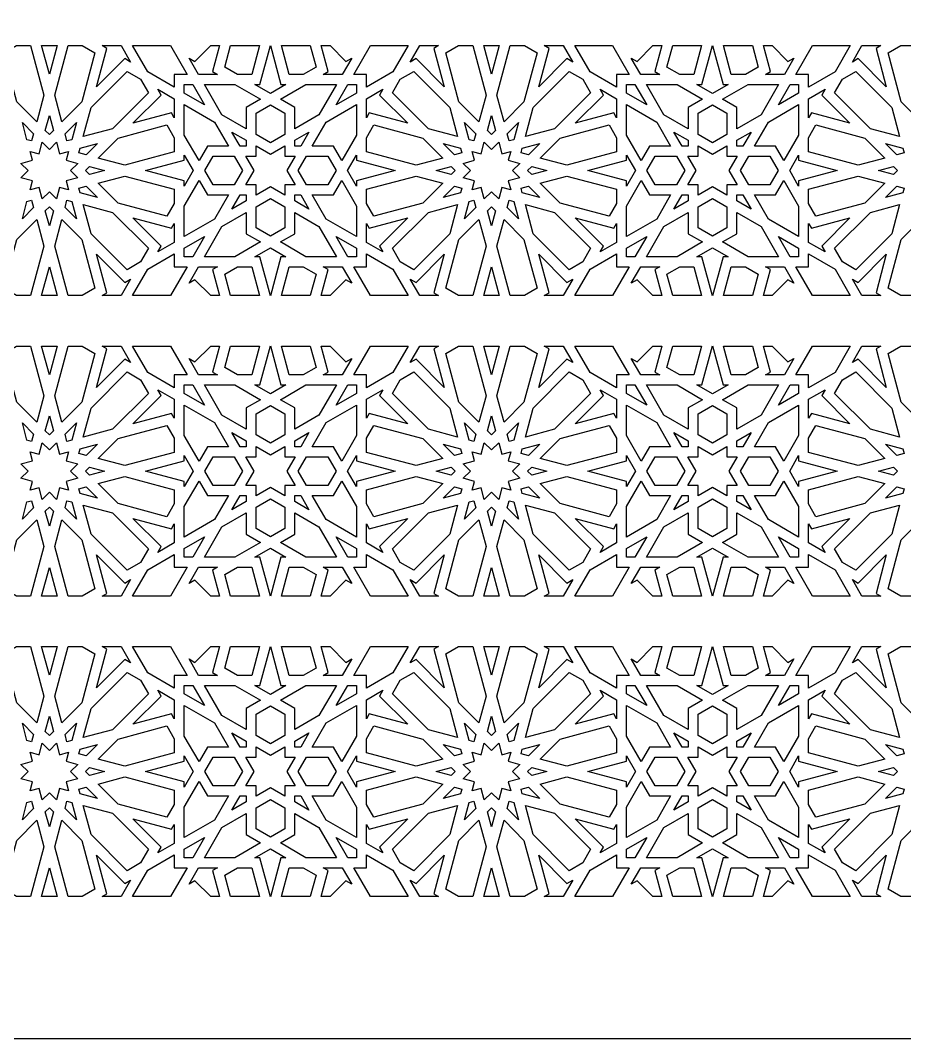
# Model space of a CAD drawing. Extents: x -1250 to 1250, y -610 to 610.
# Drawn here: x -504 to 26, y -610 to 0 of the extents above; entities that cross this region are included whole.
import ezdxf

# ---------------------------------------------------------------- set-up
doc = ezdxf.new("R2010")
doc.units = 0
doc.header["$MEASUREMENT"] = 0
doc.layers.add('COUCHE_1', color=18, linetype='CONTINUOUS')

msp = doc.modelspace()

# ---------------------------------------------------------------- linework, layer by layer
at = {"layer": 'COUCHE_1'}
for points in [[(-1250, -610), (1250, -610), (1250, 610), (-1250, 610)], [(-490.18, -44.83), (-494.45, -60.79), (-506.42, -48.77), (-514.26, -19.51), (-506.63, -15.11), (-498.14, -15.11)], [(-486.94, -32.28), (-491.54, -15.11), (-482.34, -15.11)], [(-459.62, -19.51), (-467.46, -48.77), (-479.43, -60.79), (-483.7, -44.83), (-475.74, -15.11), (-467.25, -15.11)], [(-438.24, -24.95), (-441.72, -22.93), (-458.6, -39.88), (-452.41, -16.76), (-455.28, -15.11), (-443.92, -15.11)], [(-429.35, -15.11), (-414.38, -15.11), (-404.39, -32.41), (-412.05, -32.41), (-412.05, -40.07), (-427.87, -30.93), (-437.01, -15.11)], [(-389.1, -30.69), (-386.12, -32.41), (-397.48, -32.41), (-403.16, -22.57), (-399.68, -24.58), (-390.24, -15.11), (-384.92, -15.11)], [(-365.66, -32.41), (-374.15, -32.41), (-381.78, -28), (-378.32, -15.11), (-361.02, -15.11)], [(-348.12, -38.39), (-345.13, -38.39), (-354.46, -43.78), (-363.78, -38.39), (-360.79, -38.39), (-354.46, -15)], [(-327.13, -28), (-334.77, -32.41), (-343.26, -32.41), (-347.89, -15.11), (-330.59, -15.11)], [(-309.24, -24.58), (-305.75, -22.57), (-311.43, -32.41), (-322.79, -32.41), (-319.81, -30.69), (-323.99, -15.11), (-318.67, -15.11)], [(-281.04, -30.93), (-296.86, -40.07), (-296.86, -32.41), (-304.52, -32.41), (-294.53, -15.11), (-279.56, -15.11), (-271.91, -15.11)], [(-256.5, -16.76), (-250.31, -39.88), (-267.19, -22.93), (-270.67, -24.95), (-264.99, -15.11), (-253.63, -15.11)], [(-225.21, -44.83), (-229.48, -60.79), (-241.46, -48.77), (-249.29, -19.51), (-241.66, -15.11), (-233.17, -15.11)], [(-221.97, -32.28), (-226.57, -15.11), (-217.37, -15.11)], [(-194.65, -19.51), (-202.49, -48.77), (-214.46, -60.79), (-218.74, -44.83), (-210.77, -15.11), (-202.28, -15.11)], [(-173.27, -24.95), (-176.75, -22.93), (-193.64, -39.88), (-187.44, -16.76), (-190.31, -15.11), (-178.95, -15.11)], [(-164.38, -15.11), (-149.41, -15.11), (-139.42, -32.41), (-147.08, -32.41), (-147.08, -40.07), (-162.9, -30.93), (-172.04, -15.11)], [(-124.13, -30.69), (-121.15, -32.41), (-132.51, -32.41), (-138.19, -22.57), (-134.71, -24.58), (-125.27, -15.11), (-119.95, -15.11)], [(-100.69, -32.41), (-109.18, -32.41), (-116.81, -28), (-113.36, -15.11), (-96.05, -15.11)], [(-83.15, -38.39), (-80.16, -38.39), (-89.49, -43.78), (-98.81, -38.39), (-95.82, -38.39), (-89.49, -15)], [(-62.16, -28), (-69.8, -32.41), (-78.29, -32.41), (-82.92, -15.11), (-65.62, -15.11)], [(-44.27, -24.58), (-40.78, -22.57), (-46.46, -32.41), (-57.82, -32.41), (-54.84, -30.69), (-59.02, -15.11), (-53.7, -15.11)], [(-16.07, -30.93), (-31.89, -40.07), (-31.89, -32.41), (-39.55, -32.41), (-29.56, -15.11), (-14.59, -15.11), (-6.94, -15.11)], [(8.47, -16.76), (14.66, -39.88), (-2.22, -22.93), (-5.7, -24.95), (-0.02, -15.11), (11.34, -15.11)], [(39.76, -44.83), (35.49, -60.79), (23.51, -48.77), (15.68, -19.51), (23.31, -15.11), (31.8, -15.11)], [(-432.25, -35.31), (-427.56, -43.45), (-449.16, -64.97), (-466.58, -69.64), (-461.91, -52.22), (-440.39, -30.62)], [(-247, -52.22), (-242.34, -69.64), (-259.75, -64.97), (-281.36, -43.45), (-276.66, -35.31), (-268.53, -30.62)], [(-167.28, -35.31), (-162.59, -43.45), (-184.19, -64.97), (-201.61, -69.64), (-196.94, -52.22), (-175.42, -30.62)], [(17.97, -52.22), (22.63, -69.64), (5.22, -64.97), (-16.39, -43.45), (-11.69, -35.31), (-3.56, -30.62)], [(-412.05, -46.98), (-412.05, -58.34), (-413.7, -55.47), (-436.82, -61.66), (-419.88, -44.78), (-421.89, -41.3)], [(-393.93, -50.53), (-406.06, -43.52), (-406.06, -38.39), (-400.93, -38.39)], [(-360.44, -47.23), (-369.06, -52.21), (-369.06, -64.89), (-383.56, -56.51), (-394.02, -38.39), (-375.75, -38.39)], [(-314.89, -38.39), (-325.35, -56.51), (-339.85, -64.89), (-339.85, -52.21), (-348.47, -47.23), (-333.16, -38.39)], [(-302.85, -43.52), (-314.98, -50.53), (-307.98, -38.39), (-302.85, -38.39)], [(-289.04, -44.78), (-272.09, -61.66), (-295.21, -55.47), (-296.86, -58.34), (-296.86, -46.98), (-287.03, -41.3)], [(-147.08, -46.98), (-147.08, -58.34), (-148.74, -55.47), (-171.86, -61.66), (-154.91, -44.78), (-156.92, -41.3)], [(-128.96, -50.53), (-141.09, -43.52), (-141.09, -38.39), (-135.97, -38.39)], [(-95.47, -47.23), (-104.09, -52.21), (-104.09, -64.89), (-118.59, -56.51), (-129.05, -38.39), (-110.78, -38.39)], [(-49.92, -38.39), (-60.38, -56.51), (-74.88, -64.89), (-74.88, -52.21), (-83.5, -47.23), (-68.19, -38.39)], [(-37.88, -43.52), (-50.01, -50.53), (-43.01, -38.39), (-37.88, -38.39)], [(-24.07, -44.78), (-7.12, -61.66), (-30.24, -55.47), (-31.89, -58.34), (-31.89, -46.98), (-22.06, -41.3)], [(-387.94, -60.9), (-379.57, -75.4), (-392.25, -75.4), (-397.22, -84.01), (-406.06, -68.71), (-406.06, -50.43)], [(-345.84, -55.66), (-345.84, -68.34), (-354.46, -73.32), (-363.08, -68.34), (-363.08, -55.66), (-354.46, -50.69)], [(-302.85, -68.71), (-311.69, -84.01), (-316.66, -75.4), (-329.34, -75.4), (-320.97, -60.9), (-302.85, -50.43)], [(-122.97, -60.9), (-114.6, -75.4), (-127.28, -75.4), (-132.26, -84.01), (-141.09, -68.71), (-141.09, -50.43)], [(-80.87, -55.66), (-80.87, -68.34), (-89.49, -73.32), (-98.11, -68.34), (-98.11, -55.66), (-89.49, -50.69)], [(-37.88, -68.71), (-46.72, -84.01), (-51.69, -75.4), (-64.37, -75.4), (-56, -60.9), (-37.88, -50.43)], [(-484.53, -65.91), (-486.94, -68.33), (-489.35, -65.91), (-486.94, -56.91)], [(-219.56, -65.91), (-221.97, -68.33), (-224.38, -65.91), (-221.97, -56.91)], [(-496.36, -67.89), (-497.53, -72.26), (-500.33, -71.5), (-503.12, -61.11)], [(-473.55, -71.5), (-476.36, -72.26), (-477.52, -67.89), (-470.76, -61.11)], [(-412.05, -70.31), (-412.05, -78.8), (-441.77, -86.76), (-457.73, -82.49), (-445.71, -70.52), (-416.45, -62.68)], [(-369.06, -71.8), (-369.06, -75.4), (-372.66, -75.4), (-377.58, -66.88)], [(-336.25, -75.4), (-339.85, -75.4), (-339.85, -71.8), (-331.34, -66.88)], [(-263.2, -70.52), (-251.18, -82.49), (-267.14, -86.76), (-296.86, -78.8), (-296.86, -70.31), (-292.46, -62.68)], [(-231.39, -67.89), (-232.56, -72.26), (-235.36, -71.5), (-238.15, -61.11)], [(-208.58, -71.5), (-211.39, -72.26), (-212.56, -67.89), (-205.79, -61.11)], [(-147.08, -70.31), (-147.08, -78.8), (-176.8, -86.76), (-192.76, -82.49), (-180.74, -70.52), (-151.49, -62.68)], [(-104.09, -71.8), (-104.09, -75.4), (-107.69, -75.4), (-112.61, -66.88)], [(-71.28, -75.4), (-74.88, -75.4), (-74.88, -71.8), (-66.37, -66.88)], [(1.77, -70.52), (13.79, -82.49), (-2.17, -86.76), (-31.89, -78.8), (-31.89, -70.31), (-27.49, -62.68)], [(-480.78, -79.91), (-475.42, -78.48), (-476.85, -83.84), (-469.95, -85.68), (-474.28, -90), (-469.95, -94.32), (-476.85, -96.16), (-475.42, -101.52), (-480.78, -100.09), (-482.62, -106.99), (-486.94, -102.66), (-491.26, -106.99), (-493.11, -100.09), (-498.46, -101.52), (-497.03, -96.16), (-503.93, -94.32), (-499.6, -90), (-503.93, -85.68), (-497.03, -83.84), (-498.46, -78.48), (-493.11, -79.91), (-491.26, -73.01), (-486.94, -77.34), (-482.62, -73.01)], [(-215.81, -79.91), (-210.45, -78.48), (-211.88, -83.84), (-204.98, -85.68), (-209.32, -90), (-204.98, -94.32), (-211.88, -96.16), (-210.45, -101.52), (-215.81, -100.09), (-217.66, -106.99), (-221.97, -102.66), (-226.29, -106.99), (-228.14, -100.09), (-233.5, -101.52), (-232.06, -96.16), (-238.96, -94.32), (-234.63, -90), (-238.96, -85.68), (-232.06, -83.84), (-233.5, -78.48), (-228.14, -79.91), (-226.29, -73.01), (-221.97, -77.34), (-217.66, -73.01)], [(-464.83, -80.58), (-469.2, -79.42), (-468.45, -76.61), (-458.05, -73.82)], [(-345.84, -81.38), (-339.71, -81.38), (-344.68, -90), (-339.71, -98.62), (-345.84, -98.62), (-345.84, -104.75), (-354.46, -99.77), (-363.08, -104.75), (-363.08, -98.62), (-369.2, -98.62), (-364.23, -90), (-369.2, -81.38), (-363.08, -81.38), (-363.08, -75.25), (-354.46, -80.23), (-345.84, -75.25)], [(-240.47, -76.61), (-239.72, -79.42), (-244.08, -80.58), (-250.87, -73.82)], [(-199.87, -80.58), (-204.23, -79.42), (-203.48, -76.61), (-193.08, -73.82)], [(-80.87, -81.38), (-74.74, -81.38), (-79.71, -90), (-74.74, -98.62), (-80.87, -98.62), (-80.87, -104.75), (-89.49, -99.77), (-98.11, -104.75), (-98.11, -98.62), (-104.24, -98.62), (-99.26, -90), (-104.24, -81.38), (-98.11, -81.38), (-98.11, -75.25), (-89.49, -80.23), (-80.87, -75.25)], [(24.5, -76.61), (25.25, -79.42), (20.89, -80.58), (14.1, -73.82)], [(-400.68, -90), (-406.06, -99.32), (-406.06, -96.2), (-429.22, -90), (-406.06, -83.8), (-406.06, -80.68)], [(-371.14, -90), (-376.12, -98.62), (-388.79, -98.62), (-393.77, -90), (-388.79, -81.38), (-376.12, -81.38)], [(-315.14, -90), (-320.12, -98.62), (-332.8, -98.62), (-337.77, -90), (-332.8, -81.38), (-320.12, -81.38)], [(-302.85, -83.8), (-279.7, -90), (-302.85, -96.2), (-302.85, -99.32), (-308.23, -90), (-302.85, -80.68)], [(-135.71, -90), (-141.09, -99.32), (-141.09, -96.2), (-164.25, -90), (-141.09, -83.8), (-141.09, -80.68)], [(-106.17, -90), (-111.15, -98.62), (-123.82, -98.62), (-128.8, -90), (-123.82, -81.38), (-111.15, -81.38)], [(-50.17, -90), (-55.15, -98.62), (-67.83, -98.62), (-72.8, -90), (-67.83, -81.38), (-55.15, -81.38)], [(-37.88, -83.8), (-14.73, -90), (-37.88, -96.2), (-37.88, -99.32), (-43.26, -90), (-37.88, -80.68)], [(-453.85, -90), (-462.85, -92.41), (-465.27, -90), (-462.85, -87.59)], [(-243.64, -90), (-246.06, -92.41), (-255.07, -90), (-246.06, -87.59)], [(-188.88, -90), (-197.88, -92.41), (-200.3, -90), (-197.88, -87.59)], [(21.33, -90), (18.91, -92.41), (9.9, -90), (18.91, -87.59)], [(-412.05, -101.2), (-412.05, -109.69), (-416.45, -117.32), (-445.71, -109.48), (-457.73, -97.51), (-441.77, -93.24)], [(-392.25, -104.6), (-379.57, -104.6), (-387.94, -119.1), (-406.06, -129.57), (-406.06, -111.29), (-397.22, -95.99)], [(-302.85, -111.29), (-302.85, -129.57), (-320.97, -119.1), (-329.34, -104.6), (-316.66, -104.6), (-311.69, -95.99)], [(-251.18, -97.51), (-263.2, -109.48), (-292.46, -117.32), (-296.86, -109.69), (-296.86, -101.2), (-267.14, -93.24)], [(-147.08, -101.2), (-147.08, -109.69), (-151.49, -117.32), (-180.74, -109.48), (-192.76, -97.51), (-176.8, -93.24)], [(-127.28, -104.6), (-114.6, -104.6), (-122.97, -119.1), (-141.09, -129.57), (-141.09, -111.29), (-132.26, -95.99)], [(-37.88, -111.29), (-37.88, -129.57), (-56, -119.1), (-64.37, -104.6), (-51.69, -104.6), (-46.72, -95.99)], [(13.79, -97.51), (1.77, -109.48), (-27.49, -117.32), (-31.89, -109.69), (-31.89, -101.2), (-2.17, -93.24)], [(-458.05, -106.18), (-468.45, -103.39), (-469.2, -100.58), (-464.83, -99.42)], [(-239.72, -100.58), (-240.47, -103.39), (-250.87, -106.18), (-244.08, -99.42)], [(-193.08, -106.18), (-203.48, -103.39), (-204.23, -100.58), (-199.87, -99.42)], [(25.25, -100.58), (24.5, -103.39), (14.1, -106.18), (20.89, -99.42)], [(-496.36, -112.11), (-503.12, -118.89), (-500.33, -108.5), (-497.53, -107.74)], [(-473.55, -108.5), (-470.76, -118.89), (-477.52, -112.11), (-476.36, -107.74)], [(-369.06, -108.2), (-377.58, -113.12), (-372.66, -104.6), (-369.06, -104.6)], [(-345.84, -111.66), (-345.84, -124.34), (-354.46, -129.31), (-363.08, -124.34), (-363.08, -111.66), (-354.46, -106.68)], [(-331.34, -113.12), (-339.85, -108.2), (-339.85, -104.6), (-336.25, -104.6)], [(-231.39, -112.11), (-238.15, -118.89), (-235.36, -108.5), (-232.56, -107.74)], [(-208.58, -108.5), (-205.79, -118.89), (-212.56, -112.11), (-211.39, -107.74)], [(-104.09, -108.2), (-112.61, -113.12), (-107.69, -104.6), (-104.09, -104.6)], [(-80.87, -111.66), (-80.87, -124.34), (-89.49, -129.31), (-98.11, -124.34), (-98.11, -111.66), (-89.49, -106.68)], [(-66.37, -113.12), (-74.88, -108.2), (-74.88, -104.6), (-71.28, -104.6)], [(-484.53, -114.09), (-486.94, -123.09), (-489.35, -114.09), (-486.94, -111.67)], [(-449.16, -115.03), (-427.56, -136.55), (-432.25, -144.69), (-440.39, -149.38), (-461.91, -127.78), (-466.58, -110.36)], [(-369.06, -127.79), (-360.44, -132.77), (-375.75, -141.61), (-394.02, -141.61), (-383.56, -123.49), (-369.06, -115.11)], [(-325.35, -123.49), (-314.89, -141.61), (-333.16, -141.61), (-348.47, -132.77), (-339.85, -127.79), (-339.85, -115.11)], [(-247, -127.78), (-268.53, -149.38), (-276.66, -144.69), (-281.36, -136.55), (-259.75, -115.03), (-242.34, -110.36)], [(-219.56, -114.09), (-221.97, -123.09), (-224.38, -114.09), (-221.97, -111.67)], [(-184.19, -115.03), (-162.59, -136.55), (-167.28, -144.69), (-175.42, -149.38), (-196.94, -127.78), (-201.61, -110.36)], [(-104.09, -127.79), (-95.47, -132.77), (-110.78, -141.61), (-129.05, -141.61), (-118.59, -123.49), (-104.09, -115.11)], [(-60.38, -123.49), (-49.92, -141.61), (-68.19, -141.61), (-83.5, -132.77), (-74.88, -127.79), (-74.88, -115.11)], [(17.97, -127.78), (-3.56, -149.38), (-11.69, -144.69), (-16.39, -136.55), (5.22, -115.03), (22.63, -110.36)], [(-490.18, -135.17), (-498.14, -164.89), (-506.63, -164.89), (-514.26, -160.49), (-506.42, -131.23), (-494.45, -119.21)], [(-467.46, -131.23), (-459.62, -160.49), (-467.25, -164.89), (-475.74, -164.89), (-483.7, -135.17), (-479.43, -119.21)], [(-413.7, -124.53), (-412.05, -121.66), (-412.05, -133.02), (-421.89, -138.7), (-419.88, -135.22), (-436.82, -118.34)], [(-289.04, -135.22), (-287.03, -138.7), (-296.86, -133.02), (-296.86, -121.66), (-295.21, -124.53), (-272.09, -118.34)], [(-225.21, -135.17), (-233.17, -164.89), (-241.66, -164.89), (-249.29, -160.49), (-241.46, -131.23), (-229.48, -119.21)], [(-202.49, -131.23), (-194.65, -160.49), (-202.28, -164.89), (-210.77, -164.89), (-218.74, -135.17), (-214.46, -119.21)], [(-148.74, -124.53), (-147.08, -121.66), (-147.08, -133.02), (-156.92, -138.7), (-154.91, -135.22), (-171.86, -118.34)], [(-24.07, -135.22), (-22.06, -138.7), (-31.89, -133.02), (-31.89, -121.66), (-30.24, -124.53), (-7.12, -118.34)], [(39.76, -135.17), (31.8, -164.89), (23.31, -164.89), (15.68, -160.49), (23.51, -131.23), (35.49, -119.21)], [(-400.93, -141.61), (-406.06, -141.61), (-406.06, -136.48), (-393.93, -129.47)], [(-302.85, -136.48), (-302.85, -141.61), (-307.98, -141.61), (-314.98, -129.47)], [(-135.97, -141.61), (-141.09, -141.61), (-141.09, -136.48), (-128.96, -129.47)], [(-37.88, -136.48), (-37.88, -141.61), (-43.01, -141.61), (-50.01, -129.47)], [(-441.72, -157.07), (-438.24, -155.05), (-443.92, -164.89), (-455.28, -164.89), (-452.41, -163.24), (-458.6, -140.12)], [(-412.05, -147.59), (-404.39, -147.59), (-414.38, -164.89), (-429.35, -164.89), (-437.01, -164.89), (-427.87, -149.07), (-412.05, -139.93)], [(-345.13, -141.61), (-348.12, -141.61), (-354.46, -165), (-360.79, -141.61), (-363.78, -141.61), (-354.46, -136.22)], [(-281.04, -149.07), (-271.91, -164.89), (-279.56, -164.89), (-294.53, -164.89), (-304.52, -147.59), (-296.86, -147.59), (-296.86, -139.93)], [(-256.5, -163.24), (-253.63, -164.89), (-264.99, -164.89), (-270.67, -155.05), (-267.19, -157.07), (-250.31, -140.12)], [(-176.75, -157.07), (-173.27, -155.05), (-178.95, -164.89), (-190.31, -164.89), (-187.44, -163.24), (-193.64, -140.12)], [(-147.08, -147.59), (-139.42, -147.59), (-149.41, -164.89), (-164.38, -164.89), (-172.04, -164.89), (-162.9, -149.07), (-147.08, -139.93)], [(-80.16, -141.61), (-83.15, -141.61), (-89.49, -165), (-95.82, -141.61), (-98.81, -141.61), (-89.49, -136.22)], [(-16.07, -149.07), (-6.94, -164.89), (-14.59, -164.89), (-29.56, -164.89), (-39.55, -147.59), (-31.89, -147.59), (-31.89, -139.93)], [(8.47, -163.24), (11.34, -164.89), (-0.02, -164.89), (-5.7, -155.05), (-2.22, -157.07), (14.66, -140.12)], [(-482.34, -164.89), (-491.54, -164.89), (-486.94, -147.72)], [(-389.1, -149.31), (-384.92, -164.89), (-390.24, -164.89), (-399.68, -155.42), (-403.16, -157.43), (-397.48, -147.59), (-386.12, -147.59)], [(-365.66, -147.59), (-361.02, -164.89), (-378.32, -164.89), (-381.78, -152), (-374.15, -147.59)], [(-327.13, -152), (-330.59, -164.89), (-347.89, -164.89), (-343.26, -147.59), (-334.77, -147.59)], [(-305.75, -157.43), (-309.24, -155.42), (-318.67, -164.89), (-323.99, -164.89), (-319.81, -149.31), (-322.79, -147.59), (-311.43, -147.59)], [(-217.37, -164.89), (-226.57, -164.89), (-221.97, -147.72)], [(-124.13, -149.31), (-119.95, -164.89), (-125.27, -164.89), (-134.71, -155.42), (-138.19, -157.43), (-132.51, -147.59), (-121.15, -147.59)], [(-100.69, -147.59), (-96.05, -164.89), (-113.36, -164.89), (-116.81, -152), (-109.18, -147.59)], [(-62.16, -152), (-65.62, -164.89), (-82.92, -164.89), (-78.29, -147.59), (-69.8, -147.59)], [(-40.78, -157.43), (-44.27, -155.42), (-53.7, -164.89), (-59.02, -164.89), (-54.84, -149.31), (-57.82, -147.59), (-46.46, -147.59)], [(-490.18, -224.83), (-494.45, -240.79), (-506.42, -228.77), (-514.26, -199.51), (-506.63, -195.11), (-498.14, -195.11)], [(-486.94, -212.28), (-491.54, -195.11), (-482.34, -195.11)], [(-459.62, -199.51), (-467.46, -228.77), (-479.43, -240.79), (-483.7, -224.83), (-475.74, -195.11), (-467.25, -195.11)], [(-438.24, -204.95), (-441.72, -202.93), (-458.6, -219.88), (-452.41, -196.76), (-455.28, -195.11), (-443.92, -195.11)], [(-429.35, -195.11), (-414.38, -195.11), (-404.39, -212.41), (-412.05, -212.41), (-412.05, -220.07), (-427.87, -210.93), (-437.01, -195.11)], [(-389.1, -210.69), (-386.12, -212.41), (-397.48, -212.41), (-403.16, -202.57), (-399.68, -204.58), (-390.24, -195.11), (-384.92, -195.11)], [(-365.66, -212.41), (-374.15, -212.41), (-381.78, -208), (-378.32, -195.11), (-361.02, -195.11)], [(-348.12, -218.39), (-345.13, -218.39), (-354.46, -223.78), (-363.78, -218.39), (-360.79, -218.39), (-354.46, -195)], [(-327.13, -208), (-334.77, -212.41), (-343.26, -212.41), (-347.89, -195.11), (-330.59, -195.11)], [(-309.24, -204.58), (-305.75, -202.57), (-311.43, -212.41), (-322.79, -212.41), (-319.81, -210.69), (-323.99, -195.11), (-318.67, -195.11)], [(-281.04, -210.93), (-296.86, -220.07), (-296.86, -212.41), (-304.52, -212.41), (-294.53, -195.11), (-279.56, -195.11), (-271.91, -195.11)], [(-256.5, -196.76), (-250.31, -219.88), (-267.19, -202.93), (-270.67, -204.95), (-264.99, -195.11), (-253.63, -195.11)], [(-225.21, -224.83), (-229.48, -240.79), (-241.46, -228.77), (-249.29, -199.51), (-241.66, -195.11), (-233.17, -195.11)], [(-221.97, -212.28), (-226.57, -195.11), (-217.37, -195.11)], [(-194.65, -199.51), (-202.49, -228.77), (-214.46, -240.79), (-218.74, -224.83), (-210.77, -195.11), (-202.28, -195.11)], [(-173.27, -204.95), (-176.75, -202.93), (-193.64, -219.88), (-187.44, -196.76), (-190.31, -195.11), (-178.95, -195.11)], [(-164.38, -195.11), (-149.41, -195.11), (-139.42, -212.41), (-147.08, -212.41), (-147.08, -220.07), (-162.9, -210.93), (-172.04, -195.11)], [(-124.13, -210.69), (-121.15, -212.41), (-132.51, -212.41), (-138.19, -202.57), (-134.71, -204.58), (-125.27, -195.11), (-119.95, -195.11)], [(-100.69, -212.41), (-109.18, -212.41), (-116.81, -208), (-113.36, -195.11), (-96.05, -195.11)], [(-83.15, -218.39), (-80.16, -218.39), (-89.49, -223.78), (-98.81, -218.39), (-95.82, -218.39), (-89.49, -195)], [(-62.16, -208), (-69.8, -212.41), (-78.29, -212.41), (-82.92, -195.11), (-65.62, -195.11)], [(-44.27, -204.58), (-40.78, -202.57), (-46.46, -212.41), (-57.82, -212.41), (-54.84, -210.69), (-59.02, -195.11), (-53.7, -195.11)], [(-16.07, -210.93), (-31.89, -220.07), (-31.89, -212.41), (-39.55, -212.41), (-29.56, -195.11), (-14.59, -195.11), (-6.94, -195.11)], [(8.47, -196.76), (14.66, -219.88), (-2.22, -202.93), (-5.7, -204.95), (-0.02, -195.11), (11.34, -195.11)], [(39.76, -224.83), (35.49, -240.79), (23.51, -228.77), (15.68, -199.51), (23.31, -195.11), (31.8, -195.11)], [(-432.25, -215.31), (-427.56, -223.45), (-449.16, -244.97), (-466.58, -249.64), (-461.91, -232.22), (-440.39, -210.62)], [(-247, -232.22), (-242.34, -249.64), (-259.75, -244.97), (-281.36, -223.45), (-276.66, -215.31), (-268.53, -210.62)], [(-167.28, -215.31), (-162.59, -223.45), (-184.19, -244.97), (-201.61, -249.64), (-196.94, -232.22), (-175.42, -210.62)], [(17.97, -232.22), (22.63, -249.64), (5.22, -244.97), (-16.39, -223.45), (-11.69, -215.31), (-3.56, -210.62)], [(-393.93, -230.53), (-406.06, -223.52), (-406.06, -218.39), (-400.93, -218.39)], [(-360.44, -227.23), (-369.06, -232.21), (-369.06, -244.89), (-383.56, -236.51), (-394.02, -218.39), (-375.75, -218.39)], [(-314.89, -218.39), (-325.35, -236.51), (-339.85, -244.89), (-339.85, -232.21), (-348.47, -227.23), (-333.16, -218.39)], [(-302.85, -223.52), (-314.98, -230.53), (-307.98, -218.39), (-302.85, -218.39)], [(-128.96, -230.53), (-141.09, -223.52), (-141.09, -218.39), (-135.97, -218.39)], [(-95.47, -227.23), (-104.09, -232.21), (-104.09, -244.89), (-118.59, -236.51), (-129.05, -218.39), (-110.78, -218.39)], [(-49.92, -218.39), (-60.38, -236.51), (-74.88, -244.89), (-74.88, -232.21), (-83.5, -227.23), (-68.19, -218.39)], [(-37.88, -223.52), (-50.01, -230.53), (-43.01, -218.39), (-37.88, -218.39)], [(-412.05, -226.98), (-412.05, -238.34), (-413.7, -235.47), (-436.82, -241.66), (-419.88, -224.78), (-421.89, -221.3)], [(-289.04, -224.78), (-272.09, -241.66), (-295.21, -235.47), (-296.86, -238.34), (-296.86, -226.98), (-287.03, -221.3)], [(-147.08, -226.98), (-147.08, -238.34), (-148.74, -235.47), (-171.86, -241.66), (-154.91, -224.78), (-156.92, -221.3)], [(-24.07, -224.78), (-7.12, -241.66), (-30.24, -235.47), (-31.89, -238.34), (-31.89, -226.98), (-22.06, -221.3)], [(-387.94, -240.9), (-379.57, -255.4), (-392.25, -255.4), (-397.22, -264.01), (-406.06, -248.71), (-406.06, -230.43)], [(-345.84, -235.66), (-345.84, -248.34), (-354.46, -253.32), (-363.08, -248.34), (-363.08, -235.66), (-354.46, -230.69)], [(-302.85, -248.71), (-311.69, -264.01), (-316.66, -255.4), (-329.34, -255.4), (-320.97, -240.9), (-302.85, -230.43)], [(-122.97, -240.9), (-114.6, -255.4), (-127.28, -255.4), (-132.26, -264.01), (-141.09, -248.71), (-141.09, -230.43)], [(-80.87, -235.66), (-80.87, -248.34), (-89.49, -253.32), (-98.11, -248.34), (-98.11, -235.66), (-89.49, -230.69)], [(-37.88, -248.71), (-46.72, -264.01), (-51.69, -255.4), (-64.37, -255.4), (-56, -240.9), (-37.88, -230.43)], [(-484.53, -245.91), (-486.94, -248.33), (-489.35, -245.91), (-486.94, -236.91)], [(-219.56, -245.91), (-221.97, -248.33), (-224.38, -245.91), (-221.97, -236.91)], [(-496.36, -247.89), (-497.53, -252.26), (-500.33, -251.5), (-503.12, -241.11)], [(-473.55, -251.5), (-476.36, -252.26), (-477.52, -247.89), (-470.76, -241.11)], [(-412.05, -250.31), (-412.05, -258.8), (-441.77, -266.76), (-457.73, -262.49), (-445.71, -250.52), (-416.45, -242.68)], [(-263.2, -250.52), (-251.18, -262.49), (-267.14, -266.76), (-296.86, -258.8), (-296.86, -250.31), (-292.46, -242.68)], [(-231.39, -247.89), (-232.56, -252.26), (-235.36, -251.5), (-238.15, -241.11)], [(-208.58, -251.5), (-211.39, -252.26), (-212.56, -247.89), (-205.79, -241.11)], [(-147.08, -250.31), (-147.08, -258.8), (-176.8, -266.76), (-192.76, -262.49), (-180.74, -250.52), (-151.49, -242.68)], [(1.77, -250.52), (13.79, -262.49), (-2.17, -266.76), (-31.89, -258.8), (-31.89, -250.31), (-27.49, -242.68)], [(-369.06, -251.8), (-369.06, -255.4), (-372.66, -255.4), (-377.58, -246.88)], [(-336.25, -255.4), (-339.85, -255.4), (-339.85, -251.8), (-331.34, -246.88)], [(-104.09, -251.8), (-104.09, -255.4), (-107.69, -255.4), (-112.61, -246.88)], [(-71.28, -255.4), (-74.88, -255.4), (-74.88, -251.8), (-66.37, -246.88)], [(-480.78, -259.91), (-475.42, -258.48), (-476.85, -263.84), (-469.95, -265.68), (-474.28, -270), (-469.95, -274.32), (-476.85, -276.16), (-475.42, -281.52), (-480.78, -280.09), (-482.62, -286.99), (-486.94, -282.66), (-491.26, -286.99), (-493.11, -280.09), (-498.46, -281.52), (-497.03, -276.16), (-503.93, -274.32), (-499.6, -270), (-503.93, -265.68), (-497.03, -263.84), (-498.46, -258.48), (-493.11, -259.91), (-491.26, -253.01), (-486.94, -257.34), (-482.62, -253.01)], [(-464.83, -260.58), (-469.2, -259.42), (-468.45, -256.61), (-458.05, -253.82)], [(-345.84, -261.38), (-339.71, -261.38), (-344.68, -270), (-339.71, -278.62), (-345.84, -278.62), (-345.84, -284.75), (-354.46, -279.77), (-363.08, -284.75), (-363.08, -278.62), (-369.2, -278.62), (-364.23, -270), (-369.2, -261.38), (-363.08, -261.38), (-363.08, -255.25), (-354.46, -260.23), (-345.84, -255.25)], [(-240.47, -256.61), (-239.72, -259.42), (-244.08, -260.58), (-250.87, -253.82)], [(-215.81, -259.91), (-210.45, -258.48), (-211.88, -263.84), (-204.98, -265.68), (-209.32, -270), (-204.98, -274.32), (-211.88, -276.16), (-210.45, -281.52), (-215.81, -280.09), (-217.66, -286.99), (-221.97, -282.66), (-226.29, -286.99), (-228.14, -280.09), (-233.5, -281.52), (-232.06, -276.16), (-238.96, -274.32), (-234.63, -270), (-238.96, -265.68), (-232.06, -263.84), (-233.5, -258.48), (-228.14, -259.91), (-226.29, -253.01), (-221.97, -257.34), (-217.66, -253.01)], [(-199.87, -260.58), (-204.23, -259.42), (-203.48, -256.61), (-193.08, -253.82)], [(-80.87, -261.38), (-74.74, -261.38), (-79.71, -270), (-74.74, -278.62), (-80.87, -278.62), (-80.87, -284.75), (-89.49, -279.77), (-98.11, -284.75), (-98.11, -278.62), (-104.24, -278.62), (-99.26, -270), (-104.24, -261.38), (-98.11, -261.38), (-98.11, -255.25), (-89.49, -260.23), (-80.87, -255.25)], [(24.5, -256.61), (25.25, -259.42), (20.89, -260.58), (14.1, -253.82)], [(-400.68, -270), (-406.06, -279.32), (-406.06, -276.2), (-429.22, -270), (-406.06, -263.8), (-406.06, -260.68)], [(-371.14, -270), (-376.12, -278.62), (-388.79, -278.62), (-393.77, -270), (-388.79, -261.38), (-376.12, -261.38)], [(-315.14, -270), (-320.12, -278.62), (-332.8, -278.62), (-337.77, -270), (-332.8, -261.38), (-320.12, -261.38)], [(-302.85, -263.8), (-279.7, -270), (-302.85, -276.2), (-302.85, -279.32), (-308.23, -270), (-302.85, -260.68)], [(-135.71, -270), (-141.09, -279.32), (-141.09, -276.2), (-164.25, -270), (-141.09, -263.8), (-141.09, -260.68)], [(-106.17, -270), (-111.15, -278.62), (-123.82, -278.62), (-128.8, -270), (-123.82, -261.38), (-111.15, -261.38)], [(-50.17, -270), (-55.15, -278.62), (-67.83, -278.62), (-72.8, -270), (-67.83, -261.38), (-55.15, -261.38)], [(-37.88, -263.8), (-14.73, -270), (-37.88, -276.2), (-37.88, -279.32), (-43.26, -270), (-37.88, -260.68)], [(-453.85, -270), (-462.85, -272.41), (-465.27, -270), (-462.85, -267.59)], [(-243.64, -270), (-246.06, -272.41), (-255.07, -270), (-246.06, -267.59)], [(-188.88, -270), (-197.88, -272.41), (-200.3, -270), (-197.88, -267.59)], [(21.33, -270), (18.91, -272.41), (9.9, -270), (18.91, -267.59)], [(-412.05, -281.2), (-412.05, -289.69), (-416.45, -297.32), (-445.71, -289.48), (-457.73, -277.51), (-441.77, -273.24)], [(-251.18, -277.51), (-263.2, -289.48), (-292.46, -297.32), (-296.86, -289.69), (-296.86, -281.2), (-267.14, -273.24)], [(-147.08, -281.2), (-147.08, -289.69), (-151.49, -297.32), (-180.74, -289.48), (-192.76, -277.51), (-176.8, -273.24)], [(13.79, -277.51), (1.77, -289.48), (-27.49, -297.32), (-31.89, -289.69), (-31.89, -281.2), (-2.17, -273.24)], [(-458.05, -286.18), (-468.45, -283.39), (-469.2, -280.58), (-464.83, -279.42)], [(-392.25, -284.6), (-379.57, -284.6), (-387.94, -299.1), (-406.06, -309.57), (-406.06, -291.29), (-397.22, -275.99)], [(-302.85, -291.29), (-302.85, -309.57), (-320.97, -299.1), (-329.34, -284.6), (-316.66, -284.6), (-311.69, -275.99)], [(-239.72, -280.58), (-240.47, -283.39), (-250.87, -286.18), (-244.08, -279.42)], [(-193.08, -286.18), (-203.48, -283.39), (-204.23, -280.58), (-199.87, -279.42)], [(-127.28, -284.6), (-114.6, -284.6), (-122.97, -299.1), (-141.09, -309.57), (-141.09, -291.29), (-132.26, -275.99)], [(-37.88, -291.29), (-37.88, -309.57), (-56, -299.1), (-64.37, -284.6), (-51.69, -284.6), (-46.72, -275.99)], [(25.25, -280.58), (24.5, -283.39), (14.1, -286.18), (20.89, -279.42)], [(-369.06, -288.2), (-377.58, -293.12), (-372.66, -284.6), (-369.06, -284.6)], [(-345.84, -291.66), (-345.84, -304.34), (-354.46, -309.31), (-363.08, -304.34), (-363.08, -291.66), (-354.46, -286.68)], [(-331.34, -293.12), (-339.85, -288.2), (-339.85, -284.6), (-336.25, -284.6)], [(-104.09, -288.2), (-112.61, -293.12), (-107.69, -284.6), (-104.09, -284.6)], [(-80.87, -291.66), (-80.87, -304.34), (-89.49, -309.31), (-98.11, -304.34), (-98.11, -291.66), (-89.49, -286.68)], [(-66.37, -293.12), (-74.88, -288.2), (-74.88, -284.6), (-71.28, -284.6)], [(-496.36, -292.11), (-503.12, -298.89), (-500.33, -288.5), (-497.53, -287.74)], [(-484.53, -294.09), (-486.94, -303.09), (-489.35, -294.09), (-486.94, -291.67)], [(-473.55, -288.5), (-470.76, -298.89), (-477.52, -292.11), (-476.36, -287.74)], [(-449.16, -295.03), (-427.56, -316.55), (-432.25, -324.69), (-440.39, -329.38), (-461.91, -307.78), (-466.58, -290.36)], [(-247, -307.78), (-268.53, -329.38), (-276.66, -324.69), (-281.36, -316.55), (-259.75, -295.03), (-242.34, -290.36)], [(-231.39, -292.11), (-238.15, -298.89), (-235.36, -288.5), (-232.56, -287.74)], [(-219.56, -294.09), (-221.97, -303.09), (-224.38, -294.09), (-221.97, -291.67)], [(-208.58, -288.5), (-205.79, -298.89), (-212.56, -292.11), (-211.39, -287.74)], [(-184.19, -295.03), (-162.59, -316.55), (-167.28, -324.69), (-175.42, -329.38), (-196.94, -307.78), (-201.61, -290.36)], [(17.97, -307.78), (-3.56, -329.38), (-11.69, -324.69), (-16.39, -316.55), (5.22, -295.03), (22.63, -290.36)], [(-413.7, -304.53), (-412.05, -301.66), (-412.05, -313.02), (-421.89, -318.7), (-419.88, -315.22), (-436.82, -298.34)], [(-369.06, -307.79), (-360.44, -312.77), (-375.75, -321.61), (-394.02, -321.61), (-383.56, -303.49), (-369.06, -295.11)], [(-325.35, -303.49), (-314.89, -321.61), (-333.16, -321.61), (-348.47, -312.77), (-339.85, -307.79), (-339.85, -295.11)], [(-289.04, -315.22), (-287.03, -318.7), (-296.86, -313.02), (-296.86, -301.66), (-295.21, -304.53), (-272.09, -298.34)], [(-148.74, -304.53), (-147.08, -301.66), (-147.08, -313.02), (-156.92, -318.7), (-154.91, -315.22), (-171.86, -298.34)], [(-104.09, -307.79), (-95.47, -312.77), (-110.78, -321.61), (-129.05, -321.61), (-118.59, -303.49), (-104.09, -295.11)], [(-60.38, -303.49), (-49.92, -321.61), (-68.19, -321.61), (-83.5, -312.77), (-74.88, -307.79), (-74.88, -295.11)], [(-24.07, -315.22), (-22.06, -318.7), (-31.89, -313.02), (-31.89, -301.66), (-30.24, -304.53), (-7.12, -298.34)], [(-490.18, -315.17), (-498.14, -344.89), (-506.63, -344.89), (-514.26, -340.49), (-506.42, -311.23), (-494.45, -299.21)], [(-467.46, -311.23), (-459.62, -340.49), (-467.25, -344.89), (-475.74, -344.89), (-483.7, -315.17), (-479.43, -299.21)], [(-225.21, -315.17), (-233.17, -344.89), (-241.66, -344.89), (-249.29, -340.49), (-241.46, -311.23), (-229.48, -299.21)], [(-202.49, -311.23), (-194.65, -340.49), (-202.28, -344.89), (-210.77, -344.89), (-218.74, -315.17), (-214.46, -299.21)], [(39.76, -315.17), (31.8, -344.89), (23.31, -344.89), (15.68, -340.49), (23.51, -311.23), (35.49, -299.21)], [(-400.93, -321.61), (-406.06, -321.61), (-406.06, -316.48), (-393.93, -309.47)], [(-302.85, -316.48), (-302.85, -321.61), (-307.98, -321.61), (-314.98, -309.47)], [(-135.97, -321.61), (-141.09, -321.61), (-141.09, -316.48), (-128.96, -309.47)], [(-37.88, -316.48), (-37.88, -321.61), (-43.01, -321.61), (-50.01, -309.47)], [(-345.13, -321.61), (-348.12, -321.61), (-354.46, -345), (-360.79, -321.61), (-363.78, -321.61), (-354.46, -316.22)], [(-80.16, -321.61), (-83.15, -321.61), (-89.49, -345), (-95.82, -321.61), (-98.81, -321.61), (-89.49, -316.22)], [(-441.72, -337.07), (-438.24, -335.05), (-443.92, -344.89), (-455.28, -344.89), (-452.41, -343.24), (-458.6, -320.12)], [(-412.05, -327.59), (-404.39, -327.59), (-414.38, -344.89), (-429.35, -344.89), (-437.01, -344.89), (-427.87, -329.07), (-412.05, -319.93)], [(-281.04, -329.07), (-271.91, -344.89), (-279.56, -344.89), (-294.53, -344.89), (-304.52, -327.59), (-296.86, -327.59), (-296.86, -319.93)], [(-256.5, -343.24), (-253.63, -344.89), (-264.99, -344.89), (-270.67, -335.05), (-267.19, -337.07), (-250.31, -320.12)], [(-176.75, -337.07), (-173.27, -335.05), (-178.95, -344.89), (-190.31, -344.89), (-187.44, -343.24), (-193.64, -320.12)], [(-147.08, -327.59), (-139.42, -327.59), (-149.41, -344.89), (-164.38, -344.89), (-172.04, -344.89), (-162.9, -329.07), (-147.08, -319.93)], [(-16.07, -329.07), (-6.94, -344.89), (-14.59, -344.89), (-29.56, -344.89), (-39.55, -327.59), (-31.89, -327.59), (-31.89, -319.93)], [(8.47, -343.24), (11.34, -344.89), (-0.02, -344.89), (-5.7, -335.05), (-2.22, -337.07), (14.66, -320.12)], [(-482.34, -344.89), (-491.54, -344.89), (-486.94, -327.72)], [(-389.1, -329.31), (-384.92, -344.89), (-390.24, -344.89), (-399.68, -335.42), (-403.16, -337.43), (-397.48, -327.59), (-386.12, -327.59)], [(-365.66, -327.59), (-361.02, -344.89), (-378.32, -344.89), (-381.78, -332), (-374.15, -327.59)], [(-327.13, -332), (-330.59, -344.89), (-347.89, -344.89), (-343.26, -327.59), (-334.77, -327.59)], [(-305.75, -337.43), (-309.24, -335.42), (-318.67, -344.89), (-323.99, -344.89), (-319.81, -329.31), (-322.79, -327.59), (-311.43, -327.59)], [(-217.37, -344.89), (-226.57, -344.89), (-221.97, -327.72)], [(-124.13, -329.31), (-119.95, -344.89), (-125.27, -344.89), (-134.71, -335.42), (-138.19, -337.43), (-132.51, -327.59), (-121.15, -327.59)], [(-100.69, -327.59), (-96.05, -344.89), (-113.36, -344.89), (-116.81, -332), (-109.18, -327.59)], [(-62.16, -332), (-65.62, -344.89), (-82.92, -344.89), (-78.29, -327.59), (-69.8, -327.59)], [(-40.78, -337.43), (-44.27, -335.42), (-53.7, -344.89), (-59.02, -344.89), (-54.84, -329.31), (-57.82, -327.59), (-46.46, -327.59)], [(-490.18, -404.83), (-494.45, -420.79), (-506.42, -408.77), (-514.26, -379.51), (-506.63, -375.11), (-498.14, -375.11)], [(-486.94, -392.28), (-491.54, -375.11), (-482.34, -375.11)], [(-459.62, -379.51), (-467.46, -408.77), (-479.43, -420.79), (-483.7, -404.83), (-475.74, -375.11), (-467.25, -375.11)], [(-438.24, -384.95), (-441.72, -382.93), (-458.6, -399.88), (-452.41, -376.76), (-455.28, -375.11), (-443.92, -375.11)], [(-429.35, -375.11), (-414.38, -375.11), (-404.39, -392.41), (-412.05, -392.41), (-412.05, -400.07), (-427.87, -390.93), (-437.01, -375.11)], [(-389.1, -390.69), (-386.12, -392.41), (-397.48, -392.41), (-403.16, -382.57), (-399.68, -384.58), (-390.24, -375.11), (-384.92, -375.11)], [(-365.66, -392.41), (-374.15, -392.41), (-381.78, -388), (-378.32, -375.11), (-361.02, -375.11)], [(-348.12, -398.39), (-345.13, -398.39), (-354.46, -403.78), (-363.78, -398.39), (-360.79, -398.39), (-354.46, -375)], [(-327.13, -388), (-334.77, -392.41), (-343.26, -392.41), (-347.89, -375.11), (-330.59, -375.11)], [(-309.24, -384.58), (-305.75, -382.57), (-311.43, -392.41), (-322.79, -392.41), (-319.81, -390.69), (-323.99, -375.11), (-318.67, -375.11)], [(-281.04, -390.93), (-296.86, -400.07), (-296.86, -392.41), (-304.52, -392.41), (-294.53, -375.11), (-279.56, -375.11), (-271.91, -375.11)], [(-256.5, -376.76), (-250.31, -399.88), (-267.19, -382.93), (-270.67, -384.95), (-264.99, -375.11), (-253.63, -375.11)], [(-225.21, -404.83), (-229.48, -420.79), (-241.46, -408.77), (-249.29, -379.51), (-241.66, -375.11), (-233.17, -375.11)], [(-221.97, -392.28), (-226.57, -375.11), (-217.37, -375.11)], [(-194.65, -379.51), (-202.49, -408.77), (-214.46, -420.79), (-218.74, -404.83), (-210.77, -375.11), (-202.28, -375.11)], [(-173.27, -384.95), (-176.75, -382.93), (-193.64, -399.88), (-187.44, -376.76), (-190.31, -375.11), (-178.95, -375.11)], [(-164.38, -375.11), (-149.41, -375.11), (-139.42, -392.41), (-147.08, -392.41), (-147.08, -400.07), (-162.9, -390.93), (-172.04, -375.11)], [(-124.13, -390.69), (-121.15, -392.41), (-132.51, -392.41), (-138.19, -382.57), (-134.71, -384.58), (-125.27, -375.11), (-119.95, -375.11)], [(-100.69, -392.41), (-109.18, -392.41), (-116.81, -388), (-113.36, -375.11), (-96.05, -375.11)], [(-83.15, -398.39), (-80.16, -398.39), (-89.49, -403.78), (-98.81, -398.39), (-95.82, -398.39), (-89.49, -375)], [(-62.16, -388), (-69.8, -392.41), (-78.29, -392.41), (-82.92, -375.11), (-65.62, -375.11)], [(-44.27, -384.58), (-40.78, -382.57), (-46.46, -392.41), (-57.82, -392.41), (-54.84, -390.69), (-59.02, -375.11), (-53.7, -375.11)], [(-16.07, -390.93), (-31.89, -400.07), (-31.89, -392.41), (-39.55, -392.41), (-29.56, -375.11), (-14.59, -375.11), (-6.94, -375.11)], [(8.47, -376.76), (14.66, -399.88), (-2.22, -382.93), (-5.7, -384.95), (-0.02, -375.11), (11.34, -375.11)], [(39.76, -404.83), (35.49, -420.79), (23.51, -408.77), (15.68, -379.51), (23.31, -375.11), (31.8, -375.11)], [(-432.25, -395.31), (-427.56, -403.45), (-449.16, -424.97), (-466.58, -429.64), (-461.91, -412.22), (-440.39, -390.62)], [(-247, -412.22), (-242.34, -429.64), (-259.75, -424.97), (-281.36, -403.45), (-276.66, -395.31), (-268.53, -390.62)], [(-167.28, -395.31), (-162.59, -403.45), (-184.19, -424.97), (-201.61, -429.64), (-196.94, -412.22), (-175.42, -390.62)], [(17.97, -412.22), (22.63, -429.64), (5.22, -424.97), (-16.39, -403.45), (-11.69, -395.31), (-3.56, -390.62)], [(-412.05, -406.98), (-412.05, -418.34), (-413.7, -415.47), (-436.82, -421.66), (-419.88, -404.78), (-421.89, -401.3)], [(-393.93, -410.53), (-406.06, -403.52), (-406.06, -398.39), (-400.93, -398.39)], [(-360.44, -407.23), (-369.06, -412.21), (-369.06, -424.89), (-383.56, -416.51), (-394.02, -398.39), (-375.75, -398.39)], [(-314.89, -398.39), (-325.35, -416.51), (-339.85, -424.89), (-339.85, -412.21), (-348.47, -407.23), (-333.16, -398.39)], [(-302.85, -403.52), (-314.98, -410.53), (-307.98, -398.39), (-302.85, -398.39)], [(-289.04, -404.78), (-272.09, -421.66), (-295.21, -415.47), (-296.86, -418.34), (-296.86, -406.98), (-287.03, -401.3)], [(-147.08, -406.98), (-147.08, -418.34), (-148.74, -415.47), (-171.86, -421.66), (-154.91, -404.78), (-156.92, -401.3)], [(-128.96, -410.53), (-141.09, -403.52), (-141.09, -398.39), (-135.97, -398.39)], [(-95.47, -407.23), (-104.09, -412.21), (-104.09, -424.89), (-118.59, -416.51), (-129.05, -398.39), (-110.78, -398.39)], [(-49.92, -398.39), (-60.38, -416.51), (-74.88, -424.89), (-74.88, -412.21), (-83.5, -407.23), (-68.19, -398.39)], [(-37.88, -403.52), (-50.01, -410.53), (-43.01, -398.39), (-37.88, -398.39)], [(-24.07, -404.78), (-7.12, -421.66), (-30.24, -415.47), (-31.89, -418.34), (-31.89, -406.98), (-22.06, -401.3)], [(-387.94, -420.9), (-379.57, -435.4), (-392.25, -435.4), (-397.22, -444.01), (-406.06, -428.71), (-406.06, -410.43)], [(-345.84, -415.66), (-345.84, -428.34), (-354.46, -433.32), (-363.08, -428.34), (-363.08, -415.66), (-354.46, -410.69)], [(-302.85, -428.71), (-311.69, -444.01), (-316.66, -435.4), (-329.34, -435.4), (-320.97, -420.9), (-302.85, -410.43)], [(-122.97, -420.9), (-114.6, -435.4), (-127.28, -435.4), (-132.26, -444.01), (-141.09, -428.71), (-141.09, -410.43)], [(-80.87, -415.66), (-80.87, -428.34), (-89.49, -433.32), (-98.11, -428.34), (-98.11, -415.66), (-89.49, -410.69)], [(-37.88, -428.71), (-46.72, -444.01), (-51.69, -435.4), (-64.37, -435.4), (-56, -420.9), (-37.88, -410.43)], [(-484.53, -425.91), (-486.94, -428.33), (-489.35, -425.91), (-486.94, -416.91)], [(-219.56, -425.91), (-221.97, -428.33), (-224.38, -425.91), (-221.97, -416.91)], [(-496.36, -427.89), (-497.53, -432.26), (-500.33, -431.5), (-503.12, -421.11)], [(-473.55, -431.5), (-476.36, -432.26), (-477.52, -427.89), (-470.76, -421.11)], [(-412.05, -430.31), (-412.05, -438.8), (-441.77, -446.76), (-457.73, -442.49), (-445.71, -430.52), (-416.45, -422.68)], [(-369.06, -431.8), (-369.06, -435.4), (-372.66, -435.4), (-377.58, -426.88)], [(-336.25, -435.4), (-339.85, -435.4), (-339.85, -431.8), (-331.34, -426.88)], [(-263.2, -430.52), (-251.18, -442.49), (-267.14, -446.76), (-296.86, -438.8), (-296.86, -430.31), (-292.46, -422.68)], [(-231.39, -427.89), (-232.56, -432.26), (-235.36, -431.5), (-238.15, -421.11)], [(-208.58, -431.5), (-211.39, -432.26), (-212.56, -427.89), (-205.79, -421.11)], [(-147.08, -430.31), (-147.08, -438.8), (-176.8, -446.76), (-192.76, -442.49), (-180.74, -430.52), (-151.49, -422.68)], [(-104.09, -431.8), (-104.09, -435.4), (-107.69, -435.4), (-112.61, -426.88)], [(-71.28, -435.4), (-74.88, -435.4), (-74.88, -431.8), (-66.37, -426.88)], [(1.77, -430.52), (13.79, -442.49), (-2.17, -446.76), (-31.89, -438.8), (-31.89, -430.31), (-27.49, -422.68)], [(-480.78, -439.91), (-475.42, -438.48), (-476.85, -443.84), (-469.95, -445.68), (-474.28, -450), (-469.95, -454.32), (-476.85, -456.16), (-475.42, -461.52), (-480.78, -460.09), (-482.62, -466.99), (-486.94, -462.66), (-491.26, -466.99), (-493.11, -460.09), (-498.46, -461.52), (-497.03, -456.16), (-503.93, -454.32), (-499.6, -450), (-503.93, -445.68), (-497.03, -443.84), (-498.46, -438.48), (-493.11, -439.91), (-491.26, -433.01), (-486.94, -437.34), (-482.62, -433.01)], [(-215.81, -439.91), (-210.45, -438.48), (-211.88, -443.84), (-204.98, -445.68), (-209.32, -450), (-204.98, -454.32), (-211.88, -456.16), (-210.45, -461.52), (-215.81, -460.09), (-217.66, -466.99), (-221.97, -462.66), (-226.29, -466.99), (-228.14, -460.09), (-233.5, -461.52), (-232.06, -456.16), (-238.96, -454.32), (-234.63, -450), (-238.96, -445.68), (-232.06, -443.84), (-233.5, -438.48), (-228.14, -439.91), (-226.29, -433.01), (-221.97, -437.34), (-217.66, -433.01)], [(-464.83, -440.58), (-469.2, -439.42), (-468.45, -436.61), (-458.05, -433.82)], [(-345.84, -441.38), (-339.71, -441.38), (-344.68, -450), (-339.71, -458.62), (-345.84, -458.62), (-345.84, -464.75), (-354.46, -459.77), (-363.08, -464.75), (-363.08, -458.62), (-369.2, -458.62), (-364.23, -450), (-369.2, -441.38), (-363.08, -441.38), (-363.08, -435.25), (-354.46, -440.23), (-345.84, -435.25)], [(-240.47, -436.61), (-239.72, -439.42), (-244.08, -440.58), (-250.87, -433.82)], [(-199.87, -440.58), (-204.23, -439.42), (-203.48, -436.61), (-193.08, -433.82)], [(-80.87, -441.38), (-74.74, -441.38), (-79.71, -450), (-74.74, -458.62), (-80.87, -458.62), (-80.87, -464.75), (-89.49, -459.77), (-98.11, -464.75), (-98.11, -458.62), (-104.24, -458.62), (-99.26, -450), (-104.24, -441.38), (-98.11, -441.38), (-98.11, -435.25), (-89.49, -440.23), (-80.87, -435.25)], [(24.5, -436.61), (25.25, -439.42), (20.89, -440.58), (14.1, -433.82)], [(-400.68, -450), (-406.06, -459.32), (-406.06, -456.2), (-429.22, -450), (-406.06, -443.8), (-406.06, -440.68)], [(-371.14, -450), (-376.12, -458.62), (-388.79, -458.62), (-393.77, -450), (-388.79, -441.38), (-376.12, -441.38)], [(-315.14, -450), (-320.12, -458.62), (-332.8, -458.62), (-337.77, -450), (-332.8, -441.38), (-320.12, -441.38)], [(-302.85, -443.8), (-279.7, -450), (-302.85, -456.2), (-302.85, -459.32), (-308.23, -450), (-302.85, -440.68)], [(-135.71, -450), (-141.09, -459.32), (-141.09, -456.2), (-164.25, -450), (-141.09, -443.8), (-141.09, -440.68)], [(-106.17, -450), (-111.15, -458.62), (-123.82, -458.62), (-128.8, -450), (-123.82, -441.38), (-111.15, -441.38)], [(-50.17, -450), (-55.15, -458.62), (-67.83, -458.62), (-72.8, -450), (-67.83, -441.38), (-55.15, -441.38)], [(-37.88, -443.8), (-14.73, -450), (-37.88, -456.2), (-37.88, -459.32), (-43.26, -450), (-37.88, -440.68)], [(-453.85, -450), (-462.85, -452.41), (-465.27, -450), (-462.85, -447.59)], [(-243.64, -450), (-246.06, -452.41), (-255.07, -450), (-246.06, -447.59)], [(-188.88, -450), (-197.88, -452.41), (-200.3, -450), (-197.88, -447.59)], [(21.33, -450), (18.91, -452.41), (9.9, -450), (18.91, -447.59)], [(-412.05, -461.2), (-412.05, -469.69), (-416.45, -477.32), (-445.71, -469.48), (-457.73, -457.51), (-441.77, -453.24)], [(-392.25, -464.6), (-379.57, -464.6), (-387.94, -479.1), (-406.06, -489.57), (-406.06, -471.29), (-397.22, -455.99)], [(-302.85, -471.29), (-302.85, -489.57), (-320.97, -479.1), (-329.34, -464.6), (-316.66, -464.6), (-311.69, -455.99)], [(-251.18, -457.51), (-263.2, -469.48), (-292.46, -477.32), (-296.86, -469.69), (-296.86, -461.2), (-267.14, -453.24)], [(-147.08, -461.2), (-147.08, -469.69), (-151.49, -477.32), (-180.74, -469.48), (-192.76, -457.51), (-176.8, -453.24)], [(-127.28, -464.6), (-114.6, -464.6), (-122.97, -479.1), (-141.09, -489.57), (-141.09, -471.29), (-132.26, -455.99)], [(-37.88, -471.29), (-37.88, -489.57), (-56, -479.1), (-64.37, -464.6), (-51.69, -464.6), (-46.72, -455.99)], [(13.79, -457.51), (1.77, -469.48), (-27.49, -477.32), (-31.89, -469.69), (-31.89, -461.2), (-2.17, -453.24)], [(-458.05, -466.18), (-468.45, -463.39), (-469.2, -460.58), (-464.83, -459.42)], [(-239.72, -460.58), (-240.47, -463.39), (-250.87, -466.18), (-244.08, -459.42)], [(-193.08, -466.18), (-203.48, -463.39), (-204.23, -460.58), (-199.87, -459.42)], [(25.25, -460.58), (24.5, -463.39), (14.1, -466.18), (20.89, -459.42)], [(-496.36, -472.11), (-503.12, -478.89), (-500.33, -468.5), (-497.53, -467.74)], [(-473.55, -468.5), (-470.76, -478.89), (-477.52, -472.11), (-476.36, -467.74)], [(-369.06, -468.2), (-377.58, -473.12), (-372.66, -464.6), (-369.06, -464.6)], [(-345.84, -471.66), (-345.84, -484.34), (-354.46, -489.31), (-363.08, -484.34), (-363.08, -471.66), (-354.46, -466.68)], [(-331.34, -473.12), (-339.85, -468.2), (-339.85, -464.6), (-336.25, -464.6)], [(-231.39, -472.11), (-238.15, -478.89), (-235.36, -468.5), (-232.56, -467.74)], [(-208.58, -468.5), (-205.79, -478.89), (-212.56, -472.11), (-211.39, -467.74)], [(-104.09, -468.2), (-112.61, -473.12), (-107.69, -464.6), (-104.09, -464.6)], [(-80.87, -471.66), (-80.87, -484.34), (-89.49, -489.31), (-98.11, -484.34), (-98.11, -471.66), (-89.49, -466.68)], [(-66.37, -473.12), (-74.88, -468.2), (-74.88, -464.6), (-71.28, -464.6)], [(-484.53, -474.09), (-486.94, -483.09), (-489.35, -474.09), (-486.94, -471.67)], [(-449.16, -475.03), (-427.56, -496.55), (-432.25, -504.69), (-440.39, -509.38), (-461.91, -487.78), (-466.58, -470.36)], [(-369.06, -487.79), (-360.44, -492.77), (-375.75, -501.61), (-394.02, -501.61), (-383.56, -483.49), (-369.06, -475.11)], [(-325.35, -483.49), (-314.89, -501.61), (-333.16, -501.61), (-348.47, -492.77), (-339.85, -487.79), (-339.85, -475.11)], [(-247, -487.78), (-268.53, -509.38), (-276.66, -504.69), (-281.36, -496.55), (-259.75, -475.03), (-242.34, -470.36)], [(-219.56, -474.09), (-221.97, -483.09), (-224.38, -474.09), (-221.97, -471.67)], [(-184.19, -475.03), (-162.59, -496.55), (-167.28, -504.69), (-175.42, -509.38), (-196.94, -487.78), (-201.61, -470.36)], [(-104.09, -487.79), (-95.47, -492.77), (-110.78, -501.61), (-129.05, -501.61), (-118.59, -483.49), (-104.09, -475.11)], [(-60.38, -483.49), (-49.92, -501.61), (-68.19, -501.61), (-83.5, -492.77), (-74.88, -487.79), (-74.88, -475.11)], [(17.97, -487.78), (-3.56, -509.38), (-11.69, -504.69), (-16.39, -496.55), (5.22, -475.03), (22.63, -470.36)], [(-490.18, -495.17), (-498.14, -524.89), (-506.63, -524.89), (-514.26, -520.49), (-506.42, -491.23), (-494.45, -479.21)], [(-467.46, -491.23), (-459.62, -520.49), (-467.25, -524.89), (-475.74, -524.89), (-483.7, -495.17), (-479.43, -479.21)], [(-413.7, -484.53), (-412.05, -481.66), (-412.05, -493.02), (-421.89, -498.7), (-419.88, -495.22), (-436.82, -478.34)], [(-289.04, -495.22), (-287.03, -498.7), (-296.86, -493.02), (-296.86, -481.66), (-295.21, -484.53), (-272.09, -478.34)], [(-225.21, -495.17), (-233.17, -524.89), (-241.66, -524.89), (-249.29, -520.49), (-241.46, -491.23), (-229.48, -479.21)], [(-202.49, -491.23), (-194.65, -520.49), (-202.28, -524.89), (-210.77, -524.89), (-218.74, -495.17), (-214.46, -479.21)], [(-148.74, -484.53), (-147.08, -481.66), (-147.08, -493.02), (-156.92, -498.7), (-154.91, -495.22), (-171.86, -478.34)], [(-24.07, -495.22), (-22.06, -498.7), (-31.89, -493.02), (-31.89, -481.66), (-30.24, -484.53), (-7.12, -478.34)], [(39.76, -495.17), (31.8, -524.89), (23.31, -524.89), (15.68, -520.49), (23.51, -491.23), (35.49, -479.21)], [(-400.93, -501.61), (-406.06, -501.61), (-406.06, -496.48), (-393.93, -489.47)], [(-302.85, -496.48), (-302.85, -501.61), (-307.98, -501.61), (-314.98, -489.47)], [(-135.97, -501.61), (-141.09, -501.61), (-141.09, -496.48), (-128.96, -489.47)], [(-37.88, -496.48), (-37.88, -501.61), (-43.01, -501.61), (-50.01, -489.47)], [(-441.72, -517.07), (-438.24, -515.05), (-443.92, -524.89), (-455.28, -524.89), (-452.41, -523.24), (-458.6, -500.12)], [(-412.05, -507.59), (-404.39, -507.59), (-414.38, -524.89), (-429.35, -524.89), (-437.01, -524.89), (-427.87, -509.07), (-412.05, -499.93)], [(-345.13, -501.61), (-348.12, -501.61), (-354.46, -525), (-360.79, -501.61), (-363.78, -501.61), (-354.46, -496.22)], [(-281.04, -509.07), (-271.91, -524.89), (-279.56, -524.89), (-294.53, -524.89), (-304.52, -507.59), (-296.86, -507.59), (-296.86, -499.93)], [(-256.5, -523.24), (-253.63, -524.89), (-264.99, -524.89), (-270.67, -515.05), (-267.19, -517.07), (-250.31, -500.12)], [(-176.75, -517.07), (-173.27, -515.05), (-178.95, -524.89), (-190.31, -524.89), (-187.44, -523.24), (-193.64, -500.12)], [(-147.08, -507.59), (-139.42, -507.59), (-149.41, -524.89), (-164.38, -524.89), (-172.04, -524.89), (-162.9, -509.07), (-147.08, -499.93)], [(-80.16, -501.61), (-83.15, -501.61), (-89.49, -525), (-95.82, -501.61), (-98.81, -501.61), (-89.49, -496.22)], [(-16.07, -509.07), (-6.94, -524.89), (-14.59, -524.89), (-29.56, -524.89), (-39.55, -507.59), (-31.89, -507.59), (-31.89, -499.93)], [(8.47, -523.24), (11.34, -524.89), (-0.02, -524.89), (-5.7, -515.05), (-2.22, -517.07), (14.66, -500.12)], [(-482.34, -524.89), (-491.54, -524.89), (-486.94, -507.72)], [(-389.1, -509.31), (-384.92, -524.89), (-390.24, -524.89), (-399.68, -515.42), (-403.16, -517.43), (-397.48, -507.59), (-386.12, -507.59)], [(-365.66, -507.59), (-361.02, -524.89), (-378.32, -524.89), (-381.78, -512), (-374.15, -507.59)], [(-327.13, -512), (-330.59, -524.89), (-347.89, -524.89), (-343.26, -507.59), (-334.77, -507.59)], [(-305.75, -517.43), (-309.24, -515.42), (-318.67, -524.89), (-323.99, -524.89), (-319.81, -509.31), (-322.79, -507.59), (-311.43, -507.59)], [(-217.37, -524.89), (-226.57, -524.89), (-221.97, -507.72)], [(-124.13, -509.31), (-119.95, -524.89), (-125.27, -524.89), (-134.71, -515.42), (-138.19, -517.43), (-132.51, -507.59), (-121.15, -507.59)], [(-100.69, -507.59), (-96.05, -524.89), (-113.36, -524.89), (-116.81, -512), (-109.18, -507.59)], [(-62.16, -512), (-65.62, -524.89), (-82.92, -524.89), (-78.29, -507.59), (-69.8, -507.59)], [(-40.78, -517.43), (-44.27, -515.42), (-53.7, -524.89), (-59.02, -524.89), (-54.84, -509.31), (-57.82, -507.59), (-46.46, -507.59)]]:
    msp.add_lwpolyline(points, close=True, dxfattribs=at)

doc.saveas('drawing.dxf')
